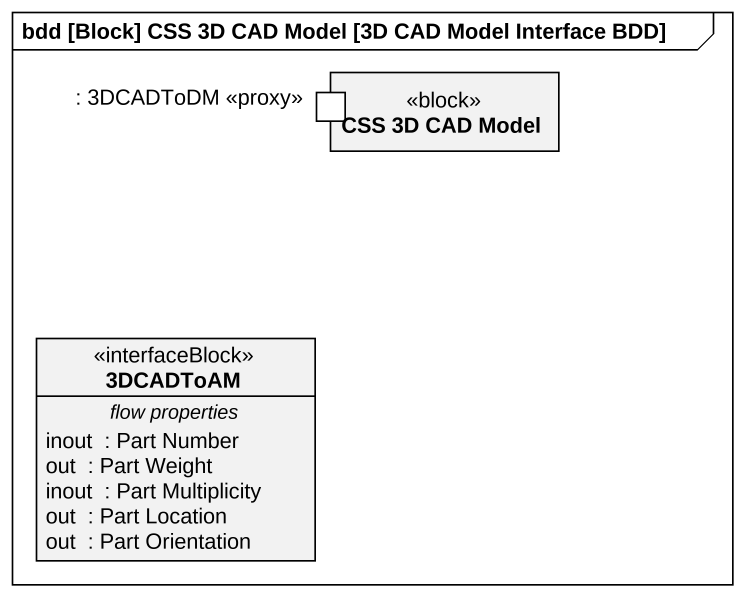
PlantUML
@startuml
mainframe bdd [Block] CSS 3D CAD Model [3D CAD Model Interface BDD]
allowmixing
hide circle
hide empty members
rectangle "CSS 3D CAD Model" as CSS_3D_CAD_Model <<block>> {
  port ": 3DCADToDM <<proxy>>" as p3DCADToDM_proxy
}
class "3DCADToAM" as c3DCADToAM <<interfaceBlock>> {
  -- flow properties --
  inout  : Part Number
  out  : Part Weight
  inout  : Part Multiplicity
  out  : Part Location
  out  : Part Orientation
}
@enduml
